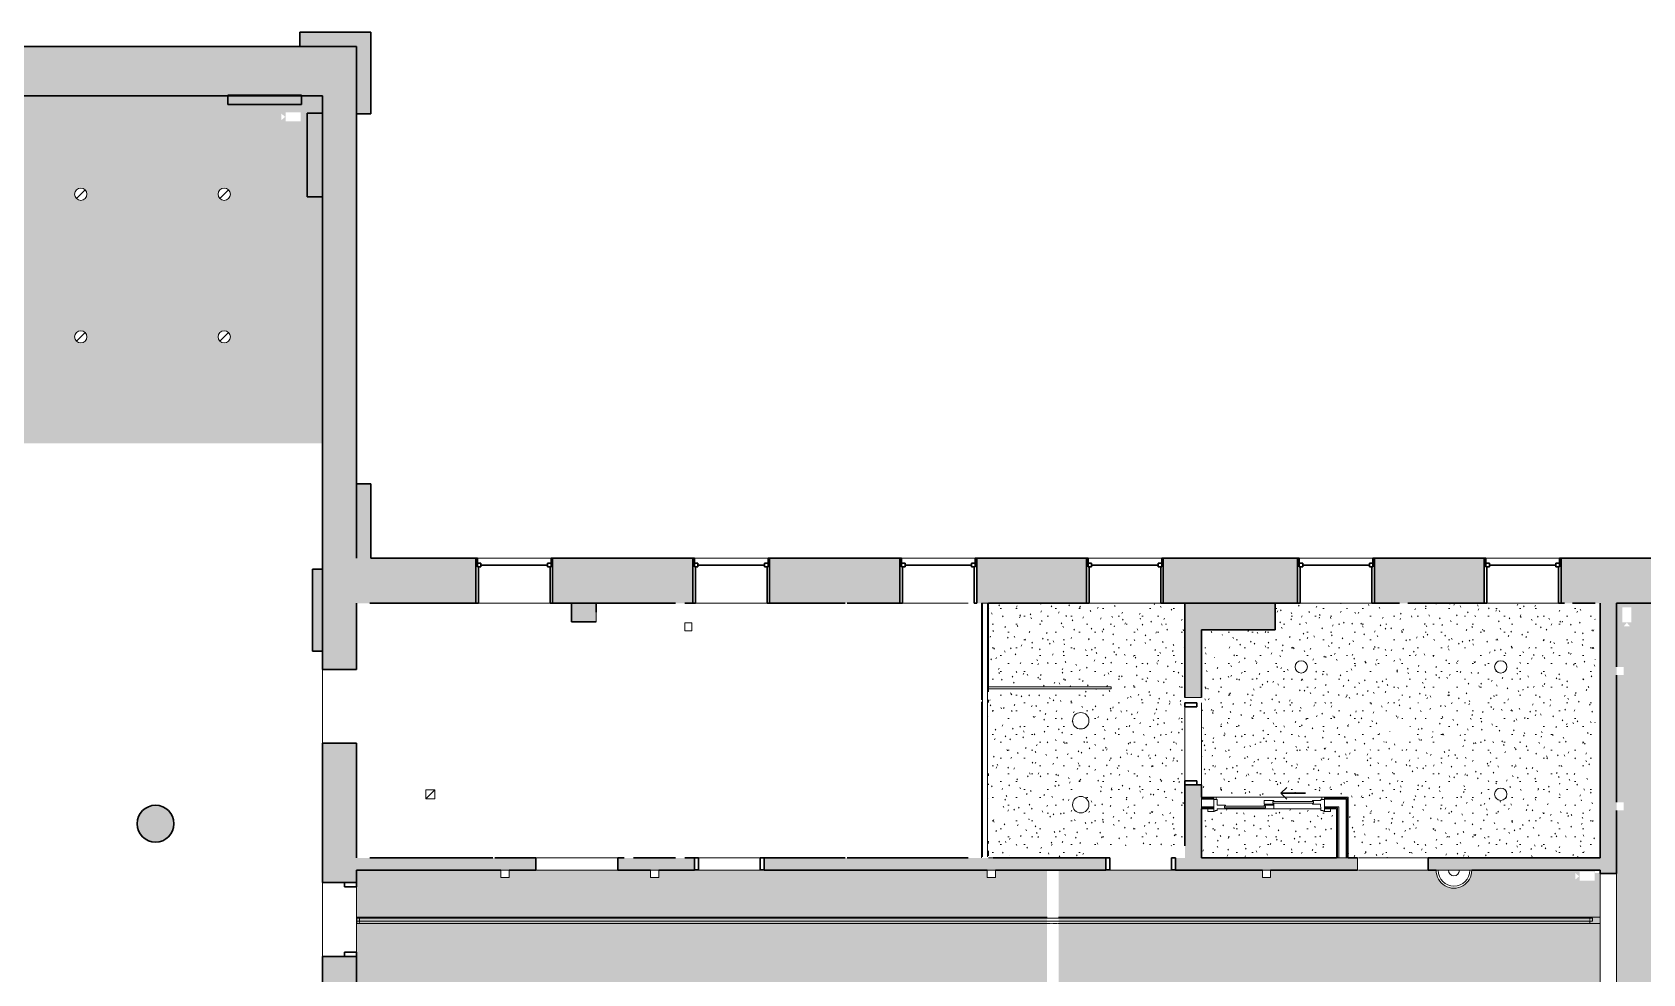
# Model space of a CAD drawing. Header units: inches. Extents: x -1041 to 1507, y -3558 to 870.
# Drawn here: x 323 to 1109, y 386 to 846 of the extents above; entities that cross this region are included whole.
import ezdxf

# ---------------------------------------------------------------- set-up
doc = ezdxf.new("R2010")
doc.units = ezdxf.units.IN
doc.header["$MEASUREMENT"] = 0
doc.linetypes.add('Dash', pattern=[0.25, 0.125, -0.125])
for name, color, linetype, lineweight in [('A-CLNG', 13, 'Continuous', 18), ('A-CLNG-PATT', 13, 'Continuous', 18), ('A-DETL-GENF', 92, 'Continuous', 18), ('A-DOOR', 31, 'Continuous', 18), ('A-DOOR-FRAM', 31, 'Continuous', 30), ('A-DOOR-GLAZ', 31, 'Continuous', 30), ('A-DOOR-OPNG', 31, 'Continuous', 30), ('A-GLAZ', 151, 'Continuous', 18), ('A-GLAZ-CURT', 52, 'Continuous', 9), ('A-WALL', 113, 'Continuous', 18), ('A-WALL-PATT', 111, 'Continuous', 18), ('E-LITE-EQPM', 33, 'Continuous', 9), ('E-LITE-EQPM-HDLN', 30, 'Dash', 9), ('I-WALL', 2, 'Continuous', 18), ('S-COLS', 52, 'Continuous', 18)]:
    doc.layers.add(name, color=color, linetype=linetype, lineweight=lineweight)
pattern_1 = [(0, (0, 0), (15.36, 3.84), [0.634, -10.886, 0.634, -10.886, -61.44]), (0, (0, 0), (15.36, 3.84), [-23.04, 0.634, -22.406, 0.634, -10.886, -26.88]), (0, (0, 0), (15.36, 3.84), [-57.6, 0.634, -7.046, 0.634, -18.566]), (120, (5.76, 1.92), (-11.005538, 11.38215), [0.634, -10.886, 0.634, -10.886, -61.44]), (120, (5.76, 1.92), (-11.005538, 11.38215), [-23.04, 0.634, -22.406, 0.634, -10.886, -26.88]), (120, (5.76, 1.92), (-11.005538, 11.38215), [-57.6, 0.634, -7.046, 0.634, -18.566]), (240, (7.68, 9.6), (-4.354462, -15.22215), [0.634, -10.886, 0.634, -10.886, -61.44]), (240, (7.68, 9.6), (-4.354462, -15.22215), [-23.04, 0.634, -22.406, 0.634, -10.886, -26.88]), (240, (7.68, 9.6), (-4.354462, -15.22215), [-57.6, 0.634, -7.046, 0.634, -18.566])]

# ---------------------------------------------------------------- blocks, each defined once
blk = doc.blocks.new('Single Flush - D2 2_8_ X 8_-7364777-1st Floor RCP')
at = {"layer": 'A-DOOR-FRAM', "color": 8}
for p, q in [((-18, -2.5), (-18, -8.25)), ((-18, -2.5), (-16, -2.5)), ((-16, -2.5), (-16, -8.25)), ((16.000004, -2.5), (16.000004, -8.25)), ((16.000004, -2.5), (18.000004, -2.5)), ((18.000004, -2.5), (18.000004, -8.25)), ((-18, -8.25), (-16, -8.25)), ((16.000004, -8.25), (18.000004, -8.25))]:
    blk.add_line(p, q, dxfattribs=at)
blk = doc.blocks.new('Double Hung - side window 4_ X 6_ 3_ H-6086068-1st Floor RCP')
at = {"layer": 'A-GLAZ', "color": 8, "lineweight": 30}
for p, q in [((-18.75, 11), (-18, 11)), ((-18, 6.75), (-18, 11)), ((-18, 8.5), (-18, 6.75)), ((-18, 8.5), (-16.25, 8.5)), ((-16.25, 8.5), (-16.25, 6.75)), ((16.25, 8.5), (16.25, 6.75)), ((18, 8.5), (16.25, 8.5)), ((18, 6.75), (18, 11)), ((18.75, 11), (18, 11)), ((18, 8.5), (18, 6.75)), ((-18, 6.75), (-16.25, 6.75)), ((-18, 6.75), (-17.5, 6.75)), ((-17.5, -11), (-17.5, 6.75)), ((-16.25, 7.625), (16.25, 7.625)), ((18, 6.75), (16.25, 6.75)), ((17.5, 6.75), (18, 6.75)), ((17.5, 6.75), (17.5, -11)), ((-17.5, -11), (-18.75, -11)), ((17.5, -11), (18.75, -11))]:
    blk.add_line(p, q, dxfattribs=at)
blk = doc.blocks.new('Concrete-Round-Column - 18_-5401511-1st Floor RCP')
at = {"layer": 'S-COLS', "lineweight": 9}
blk.add_hatch(color=7, dxfattribs=at).paths.add_polyline_path([(0, -9), (2, -8.77), (3.9, -8.11), (5.61, -7.04), (7.04, -5.61), (8.11, -3.9), (8.77, -2), (9, 0), (8.77, 2), (8.11, 3.9), (7.04, 5.61), (5.61, 7.04), (3.9, 8.11), (2, 8.77), (0, 9), (-2, 8.77), (-3.9, 8.11), (-5.61, 7.04), (-7.04, 5.61), (-8.11, 3.9), (-8.77, 2), (-9, 0), (-8.77, -2), (-8.11, -3.9), (-7.04, -5.61), (-5.61, -7.04), (-3.9, -8.11), (-2, -8.77)], flags=0)
at = {"layer": 'S-COLS', "color": 8, "lineweight": 30}
for start, end in [(0, 180), (180, 0)]:
    blk.add_arc((0, 0), 9, start, end, dxfattribs=at)
blk = doc.blocks.new('Single Flush - D1 2_6_ X 8_-8256020-1st Floor RCP')
at = {"layer": 'A-DOOR-FRAM', "color": 8}
for p, q in [((-17, 2.75), (-17, -3)), ((-17, 2.75), (-15, 2.75)), ((-15, 2.75), (-15, -3)), ((15.000004, 2.75), (15.000004, -3)), ((15.000004, 2.75), (17.000004, 2.75)), ((17.000004, 2.75), (17.000004, -3)), ((-17, -3), (-15, -3)), ((15.000004, -3), (17.000004, -3))]:
    blk.add_line(p, q, dxfattribs=at)
blk = doc.blocks.new('Single Flush - D1 2_6_ X 8_-8256118-1st Floor RCP')
at = {"layer": 'A-DOOR-FRAM', "color": 8}
for p, q in [((-17, 2.75), (-17, -3)), ((-17, 2.75), (-15, 2.75)), ((-15, 2.75), (-15, -3)), ((15.000004, 2.75), (15.000004, -3)), ((15.000004, 2.75), (17.000004, 2.75)), ((17.000004, 2.75), (17.000004, -3)), ((-17, -3), (-15, -3)), ((15.000004, -3), (17.000004, -3))]:
    blk.add_line(p, q, dxfattribs=at)
blk = doc.blocks.new('System Panel - Glazed-8192793-1st Floor RCP')
at = {"layer": 'A-GLAZ-CURT', "lineweight": 18}
for p, q in [((-29.92, 0.75), (-29.92, 1.75)), ((-29.92, 1.75), (29.92, 1.75)), ((29.92, 0.75), (-29.92, 0.75)), ((29.92, 1.75), (29.92, 0.75))]:
    blk.add_line(p, q, dxfattribs=at)
blk = doc.blocks.new('Door-Sliding-JELD-WEN-2_Panel-Stationary_Active-Wide_Stile-EpicVue - D6 4_6_ X 8_-8222144-1st Floor RCP')
at = {"layer": 'A-DETL-GENF', "lineweight": 9}
for p, q in [((-26.86, 4.12), (-29.91, 4.12)), ((-29.91, 4.12), (-29.91, 2.86)), ((-29.91, 2.86), (-27, 2.86)), ((-27, 2.86), (-27, 4.04)), ((-27, 4.04), (-26.86, 4.04)), ((-26.34, 4.01), (-27, 4.01)), ((-27, 4.01), (-27, -1.74)), ((-26.86, 4.04), (-26.86, 4.12)), ((-26.34, 3.61), (-26.34, 4.01)), ((-25.34, 3.61), (-26.34, 3.61)), ((-25.34, 3.12), (-25.34, 3.61)), ((-25.11, 0.52), (-25.34, 3.12)), ((-21.21, 0.52), (-25.11, 0.52)), ((-21.75, -0.74), (-21.75, 0.01)), ((-21.75, 0.01), (-21.21, 0.01)), ((-21.21, 0.01), (-21.21, 0.52)), ((2.32, 2.8), (-2.37, 2.8)), ((-2.37, 2.8), (-2.37, 0.96)), ((-2.37, 0.96), (-2.32, 0.96)), ((-0.28, 1.01), (-2.32, 1.01)), ((-2.32, 1.01), (-2.32, 0.96)), ((-2.32, 0.96), (-2.32, 0.01)), ((-0.28, 0.52), (-2.32, 0.52)), ((-2.32, 0.01), (-1.78, 0.01)), ((-1.78, 0.01), (-1.78, -0.74)), ((-0.28, 0.52), (-0.28, 1.01)), ((-0.28, 1.01), (2.31, 1.01)), ((2.31, 0.52), (-0.28, 0.52)), ((1.78, 1.54), (1.78, 2.29)), ((1.78, 2.29), (2.32, 2.29)), ((2.31, 1.54), (1.78, 1.54)), ((2.31, 1.01), (2.31, 1.54)), ((2.31, -1.27), (2.31, 0.52)), ((2.32, 2.29), (2.32, 2.8)), ((21.2, 2.8), (21.2, 2.29)), ((25.33, 2.8), (21.2, 2.8)), ((21.2, 2.29), (21.75, 2.29)), ((21.75, 1.54), (21.21, 1.54)), ((21.21, 1.54), (21.21, 1.01)), ((21.21, 1.01), (25.25, 1.01)), ((21.75, 2.29), (21.75, 1.54)), ((25.25, 1.01), (25.25, -1.74)), ((26.34, 3.61), (25.33, 3.61)), ((25.33, 3.61), (25.33, 2.8)), ((27, 4.01), (26.34, 4.01)), ((26.34, 4.01), (26.34, 3.61)), ((26.86, 4.12), (26.86, 4.04)), ((29.91, 4.12), (26.86, 4.12)), ((26.86, 4.04), (27, 4.04)), ((27, 4.04), (27, 2.86)), ((27, -1.74), (27, 4.01)), ((27, 2.86), (29.91, 2.86)), ((29.91, 2.86), (29.91, 4.12)), ((-27, -1.74), (-25.25, -1.74)), ((-25.25, -1.74), (-25.25, -1.27)), ((-25.25, -1.27), (-21.22, -1.27)), ((-21.22, -0.74), (-21.75, -0.74)), ((-21.22, -1.27), (-21.22, -0.74)), ((-1.78, -0.74), (-2.31, -0.74)), ((-2.31, -0.74), (-2.31, -1.27)), ((-2.31, -1.27), (2.31, -1.27)), ((25.25, -1.74), (27, -1.74))]:
    blk.add_line(p, q, dxfattribs=at)
at = {"layer": 'A-DOOR-FRAM', "lineweight": 9}
for p, q in [((-25.75, -1.74), (-27, -1.74)), ((-27, -1.74), (-27, -2.81)), ((-27, -2.81), (-25.75, -2.81)), ((-25.75, -2.81), (-25.75, -1.74)), ((25.75, -1.74), (25.75, -2.81)), ((27, -1.74), (25.75, -1.74)), ((25.75, -2.81), (27, -2.81)), ((27, -2.81), (27, -1.74))]:
    blk.add_line(p, q, dxfattribs=at)
at = {"layer": 'A-DOOR-GLAZ', "lineweight": 9}
for p, q in [((-21.75, 0.01), (-1.78, 0.01)), ((1.78, 2.29), (21.75, 2.29)), ((1.78, 1.54), (21.75, 1.54)), ((-21.75, -0.74), (-1.78, -0.74))]:
    blk.add_line(p, q, dxfattribs=at)
at = {"layer": 'A-DOOR-OPNG'}
for p, q in [((-5.77, -4.75), (-17.77, -4.75)), ((-8.6, -1.92), (-5.77, -4.75)), ((-8.6, -7.58), (-5.77, -4.75))]:
    blk.add_line(p, q, dxfattribs=at)
blk = doc.blocks.new('Single Flush - D2 3_ X 8_-8252869-1st Floor RCP')
at = {"layer": 'A-DOOR-FRAM'}
for p, q in [((-20, -1.75), (-20, 4)), ((-20, 4), (-18, 4)), ((-18, -1.75), (-18, 4)), ((18.000004, -1.75), (18.000004, 4)), ((18.000004, 4), (20.000004, 4)), ((20.000004, -1.75), (20.000004, 4)), ((-20, -1.75), (-18, -1.75)), ((18.000004, -1.75), (20.000004, -1.75))]:
    blk.add_line(p, q, dxfattribs=at)
blk = doc.blocks.new('Sconce Light - Uplight - LIGHT W ROOM NUMBER-7126678-1st Floor RCP')
at = {"layer": 'E-LITE-EQPM'}
blk.add_line((-8.71, 3), (8.71, 3), dxfattribs=at)
for radius, start in [(8.71, 360), (7.71, 0), (2.68, 0)]:
    blk.add_arc((0, 3), radius, start, 180, dxfattribs=at)
blk = doc.blocks.new('Lighting-Linear-Cove-Cooper-Ametrix-LC32-LED1 - Lighting-Linear-Cove-Cooper-Ametrix-LC32-LED 50_ 3_-7125023-1st Floor RCP')
at = {"layer": 'E-LITE-EQPM'}
for p, q in [((-301.5, -1.37), (-301.5, 0.16)), ((-301.5, 0.16), (301.5, 0.16)), ((301.5, 0.16), (301.5, -1.37)), ((301.5, -1.37), (-301.5, -1.37))]:
    blk.add_line(p, q, dxfattribs=at)
at = {"layer": 'E-LITE-EQPM-HDLN'}
for p, q in [((300.21, 1.37), (-300.21, 1.37)), ((-300.21, 1.37), (-300.21, -1.37)), ((300.21, -1.37), (300.21, 1.37))]:
    blk.add_line(p, q, dxfattribs=at)
blk = doc.blocks.new('Sconce Light - Sphere - 100W - 277V-7960168-1st Floor RCP')
at = {"layer": 'E-LITE-EQPM'}
for p, q in [((0, 6.5), (-2, 6.5)), ((-2, 6.5), (-2, 3)), ((-2, 3), (0, 3)), ((2, 6.5), (0, 6.5)), ((0, 3), (2, 3)), ((2, 6.5), (2, 3))]:
    blk.add_line(p, q, dxfattribs=at)
blk = doc.blocks.new('L-Recessed Circular - Downlight - TYPICAL-8320127-1st Floor RCP')
at = {"layer": 'E-LITE-EQPM'}
for q in [(-2.12, -2.12), (2.12, 2.12)]:
    blk.add_line((0, 0), q, dxfattribs=at)
for start, end in [(360, 180), (180, 360)]:
    blk.add_arc((0, 0), 3, start, end, dxfattribs=at)
blk = doc.blocks.new('Sconce Light - Sphere - 60W - 120V 2-7960181-1st Floor RCP')
at = {"layer": 'E-LITE-EQPM'}
for p, q in [((0, 5.8125), (-2, 5.8125)), ((-2, 5.8125), (-2, 2.3125)), ((-2, 2.3125), (0, 2.3125)), ((2, 5.8125), (0, 5.8125)), ((0, 2.3125), (2, 2.3125)), ((2, 5.8125), (2, 2.3125))]:
    blk.add_line(p, q, dxfattribs=at)
blk = doc.blocks.new('L-Recessed Square Downlight - 4_ 2-7174186-1st Floor RCP')
at = {"layer": 'E-LITE-EQPM'}
for p, q in [((-2.1875, -2.1875), (-2.1875, 2.1875)), ((-2.1875, 2.1875), (2.1875, 2.1875)), ((-2.1875, 2.1875), (2.1875, -2.1875)), ((2.1875, 2.1875), (2.1875, -2.1875)), ((2.1875, -2.1875), (-2.1875, -2.1875))]:
    blk.add_line(p, q, dxfattribs=at)

msp = doc.modelspace()

# ---------------------------------------------------------------- hatches: boundary and pattern name
at = {"layer": 'A-CLNG-PATT'}
h = msp.add_hatch(dxfattribs=at)
h.set_pattern_fill('FP_6', color=256, style=0, pattern_type=2)
h.set_pattern_definition([(0, (0, 0), (7.68, 1.92), [0.634, -5.126, 0.634, -5.126, -30.72]), (0, (0, 0), (7.68, 1.92), [-11.52, 0.634, -10.886, 0.634, -5.126, -13.44]), (0, (0, 0), (7.68, 1.92), [-28.8, 0.634, -3.206, 0.634, -8.966]), (120, (2.88, 0.96), (-5.5027688, 5.691075), [0.634, -5.126, 0.634, -5.126, -30.72]), (120, (2.88, 0.96), (-5.5027688, 5.691075), [-11.52, 0.634, -10.886, 0.634, -5.126, -13.44]), (120, (2.88, 0.96), (-5.5027688, 5.691075), [-28.8, 0.634, -3.206, 0.634, -8.966]), (240, (3.84, 4.8), (-2.1772312, -7.611075), [0.634, -5.126, 0.634, -5.126, -30.72]), (240, (3.84, 4.8), (-2.1772312, -7.611075), [-11.52, 0.634, -10.886, 0.634, -5.126, -13.44]), (240, (3.84, 4.8), (-2.1772312, -7.611075), [-28.8, 0.634, -3.206, 0.634, -8.966])])
h.paths.add_polyline_path([(18.22, 645.06), (23.32, 645.06), (23.32, 646.3), (30.7, 646.3), (30.7, 645.06), (31.98, 645.06), (32.68, 645.67), (32.68, 645.06), (464.28, 645.06), (464.28, 765.3), (456.78, 765.3), (456.78, 806.07), (464.28, 806.07), (464.28, 814.52), (453.99, 814.52), (453.99, 810.25), (417.99, 810.25), (417.99, 814.52), (216.44, 814.52), (216.44, 773.02), (200.19, 773.02), (200.19, 776.52), (197.61, 776.52), (197.61, 814.52), (62.29, 814.52), (62.29, 810.26), (26.29, 810.26), (26.29, 814.52), (18.22, 814.52), (18.22, 805.68), (23.22, 805.68), (23.22, 765.68), (18.22, 765.68), (18.22, 658.17)], flags=0)
h.paths.add_polyline_path([(66.22, 693.95), (65.44, 694.05), (64.72, 694.35), (64.09, 694.83), (63.62, 695.45), (63.32, 696.18), (63.22, 696.95), (63.32, 697.73), (63.62, 698.45), (64.09, 699.07), (64.72, 699.55), (65.44, 699.85), (66.22, 699.95), (66.99, 699.85), (67.72, 699.55), (68.34, 699.07), (68.81, 698.45), (69.11, 697.73), (69.22, 696.95), (69.11, 696.18), (68.81, 695.45), (68.34, 694.83), (67.72, 694.35), (66.99, 694.05)], flags=0)
h.paths.add_polyline_path([(136.23, 693.95), (135.45, 694.05), (134.73, 694.35), (134.11, 694.83), (133.63, 695.45), (133.33, 696.18), (133.23, 696.95), (133.33, 697.73), (133.63, 698.45), (134.11, 699.07), (134.73, 699.55), (135.45, 699.85), (136.23, 699.95), (137, 699.85), (137.73, 699.55), (138.35, 699.07), (138.83, 698.45), (139.13, 697.73), (139.23, 696.95), (139.13, 696.18), (138.83, 695.45), (138.35, 694.83), (137.73, 694.35), (137, 694.05)], flags=0)
h.paths.add_polyline_path([(206.24, 693.95), (205.46, 694.05), (204.74, 694.35), (204.12, 694.83), (203.64, 695.45), (203.34, 696.18), (203.24, 696.95), (203.34, 697.73), (203.64, 698.45), (204.12, 699.07), (204.74, 699.55), (205.46, 699.85), (206.24, 699.95), (207.02, 699.85), (207.74, 699.55), (208.36, 699.07), (208.84, 698.45), (209.14, 697.73), (209.24, 696.95), (209.14, 696.18), (208.84, 695.45), (208.36, 694.83), (207.74, 694.35), (207.02, 694.05)], flags=0)
h.paths.add_polyline_path([(276.25, 693.95), (275.48, 694.05), (274.75, 694.35), (274.13, 694.83), (273.65, 695.45), (273.35, 696.18), (273.25, 696.95), (273.35, 697.73), (273.65, 698.45), (274.13, 699.07), (274.75, 699.55), (275.48, 699.85), (276.25, 699.95), (277.03, 699.85), (277.75, 699.55), (278.37, 699.07), (278.85, 698.45), (279.15, 697.73), (279.25, 696.95), (279.15, 696.18), (278.85, 695.45), (278.37, 694.83), (277.75, 694.35), (277.03, 694.05)], flags=0)
h.paths.add_polyline_path([(346.26, 693.95), (345.49, 694.05), (344.76, 694.35), (344.14, 694.83), (343.67, 695.45), (343.37, 696.18), (343.26, 696.95), (343.37, 697.73), (343.67, 698.45), (344.14, 699.07), (344.76, 699.55), (345.49, 699.85), (346.26, 699.95), (347.04, 699.85), (347.76, 699.55), (348.39, 699.07), (348.86, 698.45), (349.16, 697.73), (349.26, 696.95), (349.16, 696.18), (348.86, 695.45), (348.39, 694.83), (347.76, 694.35), (347.04, 694.05)], flags=0)
h.paths.add_polyline_path([(416.28, 693.95), (415.5, 694.05), (414.78, 694.35), (414.16, 694.83), (413.68, 695.45), (413.38, 696.18), (413.28, 696.95), (413.38, 697.73), (413.68, 698.45), (414.16, 699.07), (414.78, 699.55), (415.5, 699.85), (416.28, 699.95), (417.05, 699.85), (417.78, 699.55), (418.4, 699.07), (418.87, 698.45), (419.17, 697.73), (419.28, 696.95), (419.17, 696.18), (418.87, 695.45), (418.4, 694.83), (417.78, 694.35), (417.05, 694.05)], flags=0)
h.paths.add_polyline_path([(66.22, 763.52), (65.44, 763.62), (64.72, 763.92), (64.09, 764.4), (63.62, 765.02), (63.32, 765.74), (63.22, 766.52), (63.32, 767.3), (63.62, 768.02), (64.09, 768.64), (64.72, 769.12), (65.44, 769.42), (66.22, 769.52), (66.99, 769.42), (67.72, 769.12), (68.34, 768.64), (68.81, 768.02), (69.11, 767.3), (69.22, 766.52), (69.11, 765.74), (68.81, 765.02), (68.34, 764.4), (67.72, 763.92), (66.99, 763.62)], flags=0)
h.paths.add_polyline_path([(136.23, 763.52), (135.45, 763.62), (134.73, 763.92), (134.11, 764.4), (133.63, 765.02), (133.33, 765.74), (133.23, 766.52), (133.33, 767.3), (133.63, 768.02), (134.11, 768.64), (134.73, 769.12), (135.45, 769.42), (136.23, 769.52), (137, 769.42), (137.73, 769.12), (138.35, 768.64), (138.83, 768.02), (139.13, 767.3), (139.23, 766.52), (139.13, 765.74), (138.83, 765.02), (138.35, 764.4), (137.73, 763.92), (137, 763.62)], flags=0)
h.paths.add_polyline_path([(206.24, 763.52), (205.46, 763.62), (204.74, 763.92), (204.12, 764.4), (203.64, 765.02), (203.34, 765.74), (203.24, 766.52), (203.34, 767.3), (203.64, 768.02), (204.12, 768.64), (204.74, 769.12), (205.46, 769.42), (206.24, 769.52), (207.02, 769.42), (207.74, 769.12), (208.36, 768.64), (208.84, 768.02), (209.14, 767.3), (209.24, 766.52), (209.14, 765.74), (208.84, 765.02), (208.36, 764.4), (207.74, 763.92), (207.02, 763.62)], flags=0)
h.paths.add_polyline_path([(276.25, 763.52), (275.48, 763.62), (274.75, 763.92), (274.13, 764.4), (273.65, 765.02), (273.35, 765.74), (273.25, 766.52), (273.35, 767.3), (273.65, 768.02), (274.13, 768.64), (274.75, 769.12), (275.48, 769.42), (276.25, 769.52), (277.03, 769.42), (277.75, 769.12), (278.37, 768.64), (278.85, 768.02), (279.15, 767.3), (279.25, 766.52), (279.15, 765.74), (278.85, 765.02), (278.37, 764.4), (277.75, 763.92), (277.03, 763.62)], flags=0)
h.paths.add_polyline_path([(346.26, 763.52), (345.49, 763.62), (344.76, 763.92), (344.14, 764.4), (343.67, 765.02), (343.37, 765.74), (343.26, 766.52), (343.37, 767.3), (343.67, 768.02), (344.14, 768.64), (344.76, 769.12), (345.49, 769.42), (346.26, 769.52), (347.04, 769.42), (347.76, 769.12), (348.39, 768.64), (348.86, 768.02), (349.16, 767.3), (349.26, 766.52), (349.16, 765.74), (348.86, 765.02), (348.39, 764.4), (347.76, 763.92), (347.04, 763.62)], flags=0)
h.paths.add_polyline_path([(416.28, 763.52), (415.5, 763.62), (414.78, 763.92), (414.16, 764.4), (413.68, 765.02), (413.38, 765.74), (413.28, 766.52), (413.38, 767.3), (413.68, 768.02), (414.16, 768.64), (414.78, 769.12), (415.5, 769.42), (416.28, 769.52), (417.05, 769.42), (417.78, 769.12), (418.4, 768.64), (418.87, 768.02), (419.17, 767.3), (419.28, 766.52), (419.17, 765.74), (418.87, 765.02), (418.4, 764.4), (417.78, 763.92), (417.05, 763.62)], flags=0)
h.paths.add_polyline_path([(201.11, 776.52), (212.94, 776.52), (212.94, 814.52), (201.11, 814.52), (201.11, 782.63)], flags=0)
h.paths.add_polyline_path([(446.19, 802.04), (446.19, 806.46), (453.56, 806.46), (453.56, 802.04), (450.78, 802.04)], flags=0)
h.paths.add_polyline_path([(444.2, 802.68), (444.2, 805.79), (446.02, 804.24)], flags=0)
h = msp.add_hatch(dxfattribs=at)
h.set_pattern_fill('FP_3', color=256, style=0, pattern_type=2)
h.set_pattern_definition(pattern_1)
h.paths.add_polyline_path([(823.4, 442.76), (839.11, 442.76), (839.11, 448.76), (885.11, 448.76), (885.11, 567.01), (789.28, 567.01), (789.28, 526.2), (849.11, 526.2), (849.11, 525.2), (789.28, 525.2), (789.28, 523.88), (792.78, 523.88), (792.78, 519.88), (789.28, 519.88), (789.28, 518.68), (789.88, 518.68), (789.88, 483.96), (789.28, 483.96), (789.28, 482.88), (792.78, 482.88), (792.78, 478.88), (789.28, 478.88), (789.28, 478.43), (789.88, 478.43), (789.88, 450.97), (789.28, 450.97), (789.28, 450.26), (792.78, 450.26), (792.78, 446.26), (789.28, 446.26), (789.28, 443.76), (823.4, 443.76), (823.4, 443.26)], flags=0)
h.paths.add_polyline_path([(834.26, 464.76), (833.23, 464.9), (832.26, 465.3), (831.43, 465.93), (830.8, 466.76), (830.4, 467.72), (830.26, 468.76), (830.4, 469.79), (830.8, 470.76), (831.43, 471.59), (832.26, 472.22), (833.23, 472.62), (834.26, 472.76), (835.3, 472.62), (836.26, 472.22), (837.09, 471.59), (837.73, 470.76), (838.13, 469.79), (838.26, 468.76), (838.13, 467.72), (837.73, 466.76), (837.09, 465.93), (836.26, 465.3), (835.3, 464.9)], flags=0)
h.paths.add_polyline_path([(834.26, 505.68), (833.23, 505.82), (832.26, 506.22), (831.43, 506.85), (830.8, 507.68), (830.4, 508.65), (830.26, 509.68), (830.4, 510.72), (830.8, 511.68), (831.43, 512.51), (832.26, 513.15), (833.23, 513.55), (834.26, 513.68), (835.3, 513.55), (836.26, 513.15), (837.09, 512.51), (837.73, 511.68), (838.13, 510.72), (838.26, 509.68), (838.13, 508.65), (837.73, 507.68), (837.09, 506.85), (836.26, 506.22), (835.3, 505.82)], flags=0)
h = msp.add_hatch(dxfattribs=at)
h.set_pattern_fill('FP_3', color=256, style=0, pattern_type=2)
h.set_pattern_definition(pattern_1)
h.paths.add_polyline_path([(996.28, 442.76), (1085.24, 442.76), (1085.24, 567.01), (1074.24, 567.01), (1074.24, 563.51), (1070.24, 563.51), (1070.24, 567.01), (993.84, 567.01), (993.84, 563.51), (989.84, 563.51), (989.84, 567.01), (929.11, 567.01), (929.11, 554.01), (893.11, 554.01), (893.11, 472.38), (964.73, 472.38), (964.73, 442.76), (969.74, 442.76)], flags=0)
h.paths.add_polyline_path([(1039.19, 470.82), (1038.41, 470.92), (1037.69, 471.22), (1037.07, 471.7), (1036.59, 472.32), (1036.29, 473.05), (1036.19, 473.82), (1036.29, 474.6), (1036.59, 475.32), (1037.07, 475.94), (1037.69, 476.42), (1038.41, 476.72), (1039.19, 476.82), (1039.96, 476.72), (1040.69, 476.42), (1041.31, 475.94), (1041.79, 475.32), (1042.09, 474.6), (1042.19, 473.82), (1042.09, 473.05), (1041.79, 472.32), (1041.31, 471.7), (1040.69, 471.22), (1039.96, 470.92)], flags=0)
h.paths.add_polyline_path([(990.42, 484.79), (989.71, 485.02), (989.27, 485.63), (989.28, 486.37), (989.71, 486.98), (989.92, 487.04), (989.92, 503.02), (982.32, 489.84), (982.46, 489.68), (982.53, 488.91), (982.17, 488.29), (981.49, 487.99), (980.76, 488.14), (980.26, 488.7), (980.2, 489.47), (980.55, 490.09), (981.23, 490.39), (981.45, 490.34), (989.03, 503.5), (975.22, 495.53), (975.27, 495.32), (974.97, 494.63), (974.32, 494.26), (973.58, 494.34), (973.02, 494.84), (972.87, 495.57), (973.17, 496.25), (973.82, 496.62), (974.56, 496.54), (974.72, 496.4), (988.08, 504.11), (988.08, 504.38), (973.34, 504.38), (973.28, 504.17), (972.67, 503.74), (971.9, 503.76), (971.32, 504.17), (971.09, 504.88), (971.32, 505.59), (971.93, 506.03), (972.67, 506.03), (973.28, 505.59), (973.34, 505.38), (988.56, 505.38), (974.71, 513.36), (974.56, 513.22), (973.79, 513.16), (973.17, 513.52), (972.87, 514.2), (973.02, 514.93), (973.58, 515.43), (974.35, 515.49), (974.97, 515.14), (975.27, 514.45), (975.22, 514.24), (989.06, 506.25), (981.45, 519.43), (981.23, 519.38), (980.55, 519.68), (980.18, 520.33), (980.26, 521.07), (980.76, 521.63), (981.52, 521.77), (982.17, 521.48), (982.54, 520.83), (982.46, 520.09), (982.32, 519.93), (989.92, 506.75), (989.92, 522.73), (989.71, 522.79), (989.27, 523.4), (989.28, 524.14), (989.71, 524.75), (990.42, 524.98), (991.13, 524.75), (991.57, 524.14), (991.57, 523.4), (991.13, 522.79), (990.92, 522.73), (990.92, 506.75), (998.53, 519.93), (998.38, 520.09), (998.32, 520.86), (998.68, 521.48), (999.36, 521.78), (1000.09, 521.63), (1000.59, 521.07), (1000.65, 520.3), (1000.29, 519.68), (999.61, 519.38), (999.4, 519.43), (991.79, 506.25), (1005.62, 514.24), (1005.58, 514.45), (1005.88, 515.14), (1006.53, 515.51), (1007.27, 515.43), (1007.82, 514.93), (1007.98, 514.2), (1007.68, 513.52), (1007.03, 513.15), (1006.29, 513.22), (1006.12, 513.37), (992.29, 505.38), (1007.5, 505.38), (1007.57, 505.59), (1008.18, 506.03), (1008.92, 506.03), (1009.53, 505.59), (1009.76, 504.88), (1009.53, 504.17), (1008.92, 503.74), (1008.17, 503.74), (1007.57, 504.17), (1007.5, 504.38), (992.29, 504.38), (1006.14, 496.41), (1006.29, 496.54), (1007.06, 496.61), (1007.68, 496.25), (1007.98, 495.57), (1007.82, 494.84), (1007.27, 494.34), (1006.5, 494.28), (1005.88, 494.63), (1005.58, 495.32), (1005.62, 495.53), (991.79, 503.52), (999.4, 490.34), (999.61, 490.39), (1000.29, 490.09), (1000.67, 489.44), (1000.59, 488.7), (1000.09, 488.14), (999.36, 487.99), (998.68, 488.29), (998.3, 488.94), (998.38, 489.68), (998.53, 489.84), (990.92, 503.02), (990.92, 487.04), (991.13, 486.98), (991.57, 486.37), (991.57, 485.62), (991.13, 485.02), (990.55, 484.83)], flags=0)
h.paths.add_polyline_path([(988.08, 504.11), (988.56, 504.38), (988.08, 504.38)], flags=0)
h.paths.add_polyline_path([(941.83, 532.95), (941.05, 533.05), (940.33, 533.35), (939.71, 533.83), (939.23, 534.45), (938.93, 535.17), (938.83, 535.95), (938.93, 536.72), (939.23, 537.45), (939.71, 538.07), (940.33, 538.55), (941.05, 538.84), (941.83, 538.95), (942.61, 538.84), (943.33, 538.55), (943.95, 538.07), (944.43, 537.45), (944.73, 536.72), (944.83, 535.95), (944.73, 535.17), (944.43, 534.45), (943.95, 533.83), (943.33, 533.35), (942.61, 533.05)], flags=0)
h.paths.add_polyline_path([(1039.19, 532.95), (1038.41, 533.05), (1037.69, 533.35), (1037.07, 533.83), (1036.59, 534.45), (1036.29, 535.17), (1036.19, 535.95), (1036.29, 536.72), (1036.59, 537.45), (1037.07, 538.07), (1037.69, 538.55), (1038.41, 538.84), (1039.19, 538.95), (1039.96, 538.84), (1040.69, 538.55), (1041.31, 538.07), (1041.79, 537.45), (1042.09, 536.72), (1042.19, 535.95), (1042.09, 535.17), (1041.79, 534.45), (1041.31, 533.83), (1040.69, 533.35), (1039.96, 533.05)], flags=0)
h.paths.add_polyline_path([(895.6, 540.5), (895.6, 551.52), (906.62, 551.52), (906.62, 540.5), (898.74, 540.5)], flags=0)
h = msp.add_hatch(dxfattribs=at)
h.set_pattern_fill('FP_3', color=256, style=0, pattern_type=2)
h.set_pattern_definition(pattern_1)
h.paths.add_polyline_path([(1306.78, 113.89), (1312.99, 113.89), (1312.99, 180.95), (1309.49, 180.95), (1309.49, 184.95), (1312.99, 184.95), (1312.99, 204.44), (1224.24, 204.44), (1224.24, 155.89), (1221.74, 155.89), (1221.74, 115.89), (1224.24, 115.89), (1224.24, 113.89), (1290.24, 113.89)], flags=0)
h.paths.add_polyline_path([(1191.38, 113.89), (1211.24, 113.89), (1211.24, 187.89), (1207.74, 187.89), (1207.74, 191.89), (1211.24, 191.89), (1211.24, 281.58), (1169.34, 281.58), (1169.34, 479.58), (1211.24, 479.58), (1211.24, 521.11), (1207.74, 521.11), (1207.74, 525.11), (1211.24, 525.11), (1211.24, 567.01), (1191.47, 567.01), (1191.47, 563.51), (1187.47, 563.51), (1187.47, 567.01), (1119.51, 567.01), (1119.51, 113.89), (1184.53, 113.89), (1184.53, 117.39), (1188.53, 117.39), (1188.53, 113.89)], flags=0)
h.paths.add_polyline_path([(1103.94, 113.89), (1116.51, 113.89), (1116.51, 567.01), (1095.74, 567.01), (1095.74, 535.99), (1099.24, 535.99), (1099.24, 531.99), (1095.74, 531.99), (1095.74, 469.96), (1099.24, 469.96), (1099.24, 465.96), (1095.74, 465.96), (1095.74, 323.59), (1099.24, 323.59), (1099.24, 319.59), (1095.74, 319.59), (1095.74, 233.62), (1099.24, 233.62), (1099.24, 229.62), (1095.74, 229.62), (1095.74, 144.6), (1097.67, 144.38), (1099.52, 143.74), (1101.17, 142.7), (1102.55, 141.32), (1103.58, 139.67), (1104.23, 137.83), (1104.45, 135.89), (1104.23, 133.95), (1103.58, 132.11), (1102.55, 130.46), (1101.17, 129.08), (1099.52, 128.05), (1097.67, 127.4), (1095.74, 127.18), (1095.74, 113.89), (1099.53, 113.89)], flags=0)
h.paths.add_polyline_path([(1099.53, 114.79), (1099.53, 122.16), (1103.94, 122.16), (1103.94, 114.79)], flags=0)
h.paths.add_polyline_path([(1311.19, 114.79), (1306.78, 114.79), (1306.78, 122.16), (1311.19, 122.16), (1311.19, 114.86)], flags=0)
h.paths.add_polyline_path([(1308.97, 122.33), (1307.41, 124.15), (1310.53, 124.15)], flags=0)
h.paths.add_polyline_path([(1101.72, 122.33), (1100.16, 124.15), (1103.28, 124.15)], flags=0)
h.paths.add_polyline_path([(1268.22, 153.44), (1266.32, 153.44), (1264.27, 153.87), (1262.34, 154.74), (1260.66, 155.95), (1259.24, 157.54), (1258.22, 159.32), (1257.56, 161.39), (1257.35, 163.39), (1257.57, 165.47), (1258.22, 167.46), (1259.26, 169.28), (1260.66, 170.83), (1262.36, 172.06), (1264.27, 172.91), (1266.32, 173.35), (1268.41, 173.35), (1270.46, 172.91), (1272.37, 172.06), (1274.06, 170.83), (1275.48, 169.24), (1276.51, 167.46), (1277.16, 165.4), (1277.37, 163.39), (1277.15, 161.31), (1276.51, 159.32), (1275.46, 157.51), (1274.06, 155.95), (1272.37, 154.72), (1270.46, 153.87), (1268.41, 153.44)], flags=0)
h.paths.add_polyline_path([(1164.33, 187.78), (1162.28, 188.22), (1160.37, 189.07), (1158.67, 190.3), (1157.25, 191.89), (1156.23, 193.67), (1155.57, 195.73), (1155.36, 197.74), (1155.58, 199.82), (1156.23, 201.81), (1157.27, 203.62), (1158.67, 205.18), (1160.37, 206.41), (1162.28, 207.26), (1164.33, 207.69), (1166.42, 207.69), (1168.47, 207.26), (1170.4, 206.39), (1172.07, 205.18), (1173.49, 203.59), (1174.52, 201.81), (1175.17, 199.74), (1175.38, 197.74), (1175.16, 195.66), (1174.52, 193.67), (1173.47, 191.85), (1172.07, 190.3), (1170.38, 189.07), (1168.47, 188.22), (1166.42, 187.78), (1164.46, 187.78)], flags=0)
h.paths.add_polyline_path([(1165.2, 513.34), (1164.33, 513.34), (1162.26, 513.78), (1160.35, 514.64), (1158.67, 515.86), (1157.25, 517.44), (1156.23, 519.22), (1155.57, 521.29), (1155.36, 523.3), (1155.58, 525.38), (1156.23, 527.37), (1157.27, 529.18), (1158.67, 530.74), (1160.37, 531.97), (1162.28, 532.82), (1164.33, 533.25), (1166.42, 533.25), (1168.47, 532.82), (1170.4, 531.95), (1172.07, 530.74), (1173.49, 529.15), (1174.52, 527.37), (1175.17, 525.3), (1175.38, 523.3), (1175.16, 521.21), (1174.52, 519.22), (1173.47, 517.41), (1172.07, 515.86), (1170.38, 514.63), (1168.47, 513.77), (1166.42, 513.34), (1165.25, 513.34)], flags=0)
h.paths.add_polyline_path([(1102.31, 555.7), (1099.19, 555.7), (1100.75, 557.52)], flags=0)
h.paths.add_polyline_path([(1098.53, 557.68), (1098.53, 565.06), (1102.94, 565.06), (1102.94, 557.68), (1099.19, 557.68)], flags=0)
h = msp.add_hatch(dxfattribs=at)
h.set_pattern_fill('FP_3', color=256, style=0, pattern_type=2)
h.set_pattern_definition(pattern_1)
h.paths.add_polyline_path([(893.11, 442.76), (959.11, 442.76), (959.11, 466.76), (953.14, 466.76), (953.14, 466.71), (956.05, 466.71), (956.05, 465.45), (953, 465.45), (953, 465.53), (953.14, 465.53), (953.14, 465.57), (952.48, 465.57), (952.48, 465.96), (951.48, 465.96), (951.47, 466.56), (951.45, 466.76), (900.81, 466.76), (900.81, 465.96), (899.81, 465.96), (899.81, 465.56), (899.14, 465.56), (899.14, 465.53), (899.28, 465.53), (899.28, 465.45), (896.23, 465.45), (896.23, 466.71), (899.14, 466.71), (899.14, 466.76), (893.11, 466.76), (893.11, 448.76)], flags=0)
h = msp.add_hatch(dxfattribs=at)
h.set_pattern_fill('FP_5', color=256, style=0, pattern_type=2)
h.set_pattern_definition(pattern_1)
h.paths.add_polyline_path([(981.88, 363.51), (1037.88, 363.51), (1037.88, 367.01), (1041.88, 367.01), (1041.88, 363.51), (1085.24, 363.51), (1085.24, 365.7), (1087.74, 365.7), (1087.74, 410.85), (823.4, 410.85), (823.4, 363.51), (837.78, 363.51), (837.78, 367.01), (841.78, 367.01), (841.78, 363.51), (977.88, 363.51), (977.88, 367.01), (981.88, 367.01), (981.88, 364.01)], flags=0)
h.paths.add_polyline_path([(752.41, 363.51), (817.78, 363.51), (817.78, 410.85), (480.78, 410.85), (480.78, 363.51), (530.28, 363.51), (530.28, 367.01), (534.28, 367.01), (534.28, 363.51), (702.28, 363.51), (702.28, 367.01), (706.28, 367.01), (706.28, 363.51), (747.53, 363.51)], flags=0)
h.paths.add_polyline_path([(485.45, 366.3), (485.45, 370.72), (492.82, 370.72), (492.82, 366.3)], flags=0)
h.paths.add_polyline_path([(494.81, 366.97), (492.99, 368.53), (494.81, 370.08)], flags=0)
h.paths.add_polyline_path([(817.78, 413.85), (817.78, 436.76), (792.63, 436.76), (792.63, 433.26), (788.63, 433.26), (788.63, 436.76), (628.28, 436.76), (628.28, 433.26), (624.28, 433.26), (624.28, 436.76), (555.28, 436.76), (555.28, 433.26), (551.28, 433.26), (551.28, 436.76), (480.78, 436.76), (480.78, 413.85), (801.19, 413.85)], flags=0)
h.paths.add_polyline_path([(823.4, 413.85), (1087.74, 413.85), (1087.74, 435.45), (1085.24, 435.45), (1085.24, 436.76), (1025.07, 436.76), (1024.85, 434.82), (1024.21, 432.98), (1023.17, 431.33), (1021.79, 429.95), (1020.14, 428.91), (1018.3, 428.27), (1016.36, 428.05), (1014.42, 428.27), (1012.58, 428.91), (1010.93, 429.95), (1009.55, 431.33), (1008.52, 432.98), (1007.87, 434.82), (1007.65, 436.76), (926.92, 436.76), (926.92, 433.26), (922.92, 433.26), (922.92, 436.76), (823.4, 436.76), (823.4, 424.34)], flags=0)
h.paths.add_polyline_path([(1085.02, 431.65), (1077.65, 431.65), (1077.65, 436.06), (1085.02, 436.06)], flags=0)
h.paths.add_polyline_path([(1075.66, 432.28), (1075.66, 435.4), (1077.48, 433.84)], flags=0)
h = msp.add_hatch(dxfattribs=at)
h.set_pattern_fill('FP_3', color=256, style=0, pattern_type=2)
h.set_pattern_definition(pattern_1)
h.paths.add_polyline_path([(1045.06, 410.85), (1087.74, 410.85), (1087.74, 413.85), (823.4, 413.85), (823.4, 410.85), (947.51, 410.85)], flags=0)
h.paths.add_polyline_path([(557.32, 410.85), (817.78, 410.85), (817.78, 413.85), (480.99, 413.85), (480.99, 410.85)], flags=0)
at = {"layer": 'A-WALL-PATT', "lineweight": 9}
for points in [[(459.77, 838.52), (487.78, 838.52), (487.78, 845.52), (453.09, 845.52), (453.09, 838.52)], [(480.78, 814.52), (480.78, 838.52), (1.72, 838.52), (1.72, 814.52), (464.28, 814.52)], [(487.78, 805.75), (487.78, 838.52), (480.78, 838.52), (480.78, 805.75)], [(453.99, 810.25), (453.99, 814.88), (417.99, 814.88), (417.99, 810.25)], [(456.78, 765.3), (464.28, 765.3), (464.28, 806.07), (456.78, 806.07), (456.78, 775.09)], [(487.78, 589.01), (487.78, 625.28), (480.78, 625.28), (480.78, 589.01)], [(464.28, 543.59), (464.28, 583.59), (459.28, 583.59), (459.28, 543.59), (459.77, 543.59)], [(585.65, 558.01), (597.84, 558.01), (597.84, 567.01), (585.65, 567.01)], [(929.11, 554.01), (929.11, 567.01), (885.11, 567.01), (885.11, 554.01), (898.74, 554.01)], [(1093.83, 436.76), (1095.74, 436.76), (1095.74, 567.01), (1087.74, 567.01), (1087.74, 436.76)]]:
    msp.add_hatch(color=7, dxfattribs=at).paths.add_polyline_path(points, flags=0)
h = msp.add_hatch(color=7, dxfattribs=at)
h.paths.add_polyline_path([(480.78, -1.17), (480.78, 123.89), (464.28, 123.89), (464.28, -1.17)], flags=0)
h.paths.add_polyline_path([(464.28, 163.89), (480.78, 163.89), (480.78, 167.2), (464.28, 167.2)], flags=0)
h.paths.add_polyline_path([(480.78, 303.2), (480.78, 394.76), (464.28, 394.76), (464.28, 303.2)], flags=0)
h.paths.add_polyline_path([(480.78, 430.76), (480.78, 498.76), (464.28, 498.76), (464.28, 430.76)], flags=0)
h.paths.add_polyline_path([(464.28, 534.76), (480.78, 534.76), (480.78, 814.52), (464.28, 814.52), (464.28, 580.23)], flags=0)
h = msp.add_hatch(color=7, dxfattribs=at)
h.paths.add_polyline_path([(1211.24, 567.01), (1211.24, 589.01), (1167.7, 589.01), (1167.7, 567.01), (1191.47, 567.01)], flags=0)
h.paths.add_polyline_path([(1130.2, 567.01), (1130.2, 589.01), (1068.64, 589.01), (1068.64, 567.01), (1095.74, 567.01)], flags=0)
h.paths.add_polyline_path([(1031.14, 567.01), (1031.14, 589.01), (977.59, 589.01), (977.59, 567.01), (996.28, 567.01)], flags=0)
h.paths.add_polyline_path([(940.09, 567.01), (940.09, 589.01), (874.54, 589.01), (874.54, 567.01), (898.74, 567.01)], flags=0)
h.paths.add_polyline_path([(837.04, 567.01), (837.04, 589.01), (783.49, 589.01), (783.49, 567.01), (801.19, 567.01)], flags=0)
h.paths.add_polyline_path([(719.31, 567.01), (745.99, 567.01), (745.99, 589.01), (682.43, 589.01), (682.43, 567.01)], flags=0)
h.paths.add_polyline_path([(644.93, 567.01), (644.93, 589.01), (576.53, 589.01), (576.53, 567.01), (641.03, 567.01)], flags=0)
h.paths.add_polyline_path([(539.03, 567.01), (539.03, 589.01), (480.78, 589.01), (480.78, 567.01), (487.28, 567.01)], flags=0)
h = msp.add_hatch(dxfattribs=at)
h.set_pattern_fill('FP_3', color=256, style=0, pattern_type=2)
h.set_pattern_definition(pattern_1)
h.paths.add_polyline_path([(786.28, 443.26), (786.28, 518.88), (785.78, 518.88), (785.78, 443.26)], flags=0)
h.paths.add_polyline_path([(786.28, 519.88), (786.28, 567.01), (785.78, 567.01), (785.78, 519.88)], flags=0)
h = msp.add_hatch(dxfattribs=at)
h.set_pattern_fill('FP_3', color=256, style=0, pattern_type=2)
h.set_pattern_definition(pattern_1)
h.paths.add_polyline_path([(788.78, 443.76), (789.28, 443.76), (789.28, 567.01), (788.78, 567.01), (788.78, 443.82)], flags=0)
h = msp.add_hatch(color=7, dxfattribs=at)
h.paths.add_polyline_path([(885.11, 442.76), (893.11, 442.76), (893.11, 478.41), (885.11, 478.41), (885.11, 448.76)], flags=0)
h.paths.add_polyline_path([(885.11, 521.1), (893.11, 521.1), (893.11, 554.01), (885.11, 554.01)], flags=0)
h = msp.add_hatch(color=7, dxfattribs=at)
h.paths.add_polyline_path([(1087.74, 436.76), (1087.74, 442.76), (1003.74, 442.76), (1003.74, 436.76), (1045.06, 436.76)], flags=0)
h.paths.add_polyline_path([(969.36, 436.76), (969.36, 442.76), (880.49, 442.76), (880.49, 436.76), (947.51, 436.76)], flags=0)
h.paths.add_polyline_path([(846.49, 436.76), (846.49, 442.76), (679.78, 442.76), (679.78, 436.76), (801.19, 436.76)], flags=0)
h.paths.add_polyline_path([(645.78, 436.76), (645.78, 442.76), (608.4, 442.76), (608.4, 436.76), (628.28, 436.76)], flags=0)
h.paths.add_polyline_path([(553.28, 436.76), (568.4, 436.76), (568.4, 442.76), (480.78, 442.76), (480.78, 436.76), (551.28, 436.76)], flags=0)
h = msp.add_hatch(color=7, dxfattribs=at)
h.paths.add_polyline_path([(1087.74, 113.89), (1095.74, 113.89), (1095.74, 146.64), (1087.74, 146.64)], flags=0)
h.paths.add_polyline_path([(1093.83, 186.64), (1095.74, 186.64), (1095.74, 365.7), (1087.74, 365.7), (1087.74, 186.64)], flags=0)
h.paths.add_polyline_path([(1087.74, 435.26), (1095.74, 435.26), (1095.74, 436.76), (1087.74, 436.76)], flags=0)

# ---------------------------------------------------------------- linework, layer by layer
at = {"layer": 'A-CLNG'}
for p, q in [((817.78, 413.85), (480.78, 413.85)), ((480.78, 410.85), (817.78, 410.85)), ((480.99, 410.85), (480.99, 413.85)), ((1087.74, 413.85), (823.4, 413.85)), ((823.4, 410.85), (1087.74, 410.85))]:
    msp.add_line(p, q, dxfattribs=at)
for centre, radius, start, end in [((346.26, 766.52), 3, 0, 180), ((346.26, 766.52), 3, 180, 0), ((416.28, 766.52), 3, 0, 180), ((416.28, 766.52), 3, 180, 0), ((346.26, 696.95), 3, 0, 180), ((416.28, 696.95), 3, 0, 180), ((346.26, 696.95), 3, 180, 0), ((416.28, 696.95), 3, 180, 0), ((941.83, 535.95), 3, 0, 180), ((941.83, 535.95), 3, 180, 0), ((1039.19, 535.95), 3, 0, 180), ((1039.19, 535.95), 3, 180, 0), ((834.26, 509.68), 4, 0, 180), ((834.26, 509.68), 4, 180, 0), ((834.26, 468.76), 4, 0, 180), ((1039.19, 473.82), 3, 0, 180), ((1039.19, 473.82), 3, 180, 0), ((834.26, 468.76), 4, 180, 0)]:
    msp.add_arc(centre, radius, start, end, dxfattribs=at)
at = {"layer": 'A-WALL', "color": 8, "lineweight": 30}
for p, q in [((453.09, 838.52), (453.09, 845.52)), ((453.09, 845.52), (487.78, 845.52)), ((487.78, 845.52), (487.78, 805.75)), ((480.78, 838.52), (1.72, 838.52)), ((480.78, 625.28), (480.78, 838.52)), ((464.28, 814.52), (216.44, 814.52)), ((417.99, 810.25), (417.99, 814.88)), ((417.99, 814.88), (453.99, 814.88)), ((453.99, 810.25), (417.99, 810.25)), ((453.99, 814.88), (453.99, 810.25)), ((464.28, 534.76), (464.28, 814.52)), ((456.78, 765.3), (456.78, 806.07)), ((456.78, 806.07), (464.28, 806.07)), ((487.78, 805.75), (480.78, 805.75)), ((464.28, 765.3), (456.78, 765.3)), ((480.78, 589.01), (480.78, 625.28)), ((480.78, 625.28), (487.78, 625.28)), ((487.78, 625.28), (487.78, 589.01)), ((487.78, 589.01), (539.03, 589.01)), ((539.03, 589.01), (539.03, 567.01)), ((576.53, 589.01), (644.93, 589.01)), ((576.53, 567.01), (576.53, 589.01)), ((644.93, 589.01), (644.93, 567.01)), ((682.43, 589.01), (745.99, 589.01)), ((682.43, 567.01), (682.43, 589.01)), ((745.99, 589.01), (745.99, 567.01)), ((783.49, 589.01), (837.04, 589.01)), ((783.49, 567.01), (783.49, 589.01)), ((837.04, 589.01), (837.04, 567.01)), ((874.54, 589.01), (940.09, 589.01)), ((874.54, 567.01), (874.54, 589.01)), ((940.09, 589.01), (940.09, 567.01)), ((977.59, 589.01), (1031.14, 589.01)), ((977.59, 567.01), (977.59, 589.01)), ((1031.14, 589.01), (1031.14, 567.01)), ((1068.64, 589.01), (1130.2, 589.01)), ((1068.64, 567.01), (1068.64, 589.01)), ((480.78, 567.01), (480.78, 534.76)), ((539.03, 567.01), (487.28, 567.01)), ((636.4, 567.01), (576.53, 567.01)), ((585.65, 558.01), (585.65, 567.01)), ((597.84, 567.01), (597.84, 562.63)), ((644.93, 567.01), (641.03, 567.01)), ((719.31, 567.01), (682.43, 567.01)), ((745.99, 567.01), (720.31, 567.01)), ((837.04, 567.01), (789.28, 567.01)), ((940.09, 567.01), (874.54, 567.01)), ((885.11, 521.1), (885.11, 567.01)), ((929.11, 567.01), (929.11, 554.01)), ((989.84, 567.01), (977.59, 567.01)), ((1031.14, 567.01), (993.84, 567.01)), ((1070.24, 567.01), (1068.64, 567.01)), ((1085.24, 567.01), (1074.24, 567.01)), ((1087.74, 442.76), (1087.74, 567.01)), ((1130.2, 567.01), (1095.74, 567.01)), ((1095.74, 567.01), (1095.74, 535.99)), ((597.84, 558.01), (585.65, 558.01)), ((929.11, 554.01), (893.11, 554.01)), ((893.11, 554.01), (893.11, 521.1)), ((480.78, 534.76), (464.28, 534.76)), ((1095.74, 531.99), (1095.74, 469.96)), ((464.28, 430.76), (464.28, 498.76)), ((464.28, 498.76), (480.78, 498.76)), ((480.78, 498.76), (480.78, 442.76)), ((885.11, 448.76), (885.11, 478.41)), ((885.11, 478.41), (893.11, 478.41)), ((893.11, 478.41), (893.11, 472.38)), ((893.11, 466.76), (893.11, 442.76)), ((1095.74, 465.96), (1095.74, 435.26)), ((487.28, 442.76), (547.28, 442.76)), ((548.28, 442.76), (568.4, 442.76)), ((568.4, 442.76), (568.4, 436.76)), ((608.4, 436.76), (608.4, 442.76)), ((608.4, 442.76), (611.4, 442.76)), ((616.03, 442.76), (636.4, 442.76)), ((641.03, 442.76), (645.78, 442.76)), ((645.78, 442.76), (645.78, 436.76)), ((679.78, 436.76), (679.78, 442.76)), ((679.78, 442.76), (719.31, 442.76)), ((720.31, 442.76), (779.28, 442.76)), ((791.46, 442.76), (846.49, 442.76)), ((846.49, 442.76), (846.49, 436.76)), ((880.49, 436.76), (880.49, 442.76)), ((893.11, 442.76), (959.11, 442.76)), ((964.73, 442.76), (969.36, 442.76)), ((1003.74, 436.76), (1003.74, 442.76)), ((1003.74, 442.76), (1087.74, 442.76)), ((480.78, 436.76), (480.78, 430.76)), ((551.28, 436.76), (480.78, 436.76)), ((568.4, 436.76), (555.28, 436.76)), ((624.28, 436.76), (608.4, 436.76)), ((645.78, 436.76), (628.28, 436.76)), ((788.63, 436.76), (679.78, 436.76)), ((846.49, 436.76), (792.63, 436.76)), ((922.92, 436.76), (880.49, 436.76)), ((969.36, 436.76), (926.92, 436.76)), ((1007.65, 436.76), (1003.74, 436.76)), ((1087.74, 436.76), (1025.07, 436.76)), ((1087.74, 435.26), (1087.74, 436.76)), ((1095.74, 435.26), (1087.74, 435.26)), ((480.78, 430.76), (464.28, 430.76)), ((464.28, 337.59), (464.28, 394.76)), ((464.28, 394.76), (480.78, 394.76)), ((480.78, 394.76), (480.78, 363.51))]:
    msp.add_line(p, q, dxfattribs=at)
at = {"layer": 'A-WALL', "lineweight": 9}
for p, q in [((576.53, 589.01), (539.03, 589.01)), ((682.43, 589.01), (644.93, 589.01)), ((783.49, 589.01), (745.99, 589.01)), ((874.54, 589.01), (837.04, 589.01)), ((977.59, 589.01), (940.09, 589.01)), ((1068.64, 589.01), (1031.14, 589.01)), ((539.03, 567.01), (576.53, 567.01)), ((644.93, 567.01), (682.43, 567.01)), ((745.99, 567.01), (779.28, 567.01)), ((837.04, 567.01), (874.54, 567.01)), ((940.09, 567.01), (977.59, 567.01)), ((1031.14, 567.01), (1068.64, 567.01)), ((464.28, 534.76), (464.28, 498.76)), ((893.11, 521.1), (885.11, 521.1)), ((885.11, 518.41), (885.11, 478.41)), ((893.11, 478.41), (893.11, 518.41)), ((608.4, 442.76), (568.4, 442.76)), ((679.78, 442.76), (645.78, 442.76)), ((969.36, 442.76), (969.36, 436.76)), ((1003.74, 442.76), (969.74, 442.76)), ((568.4, 436.76), (608.4, 436.76)), ((645.78, 436.76), (679.78, 436.76)), ((846.49, 436.76), (880.49, 436.76)), ((969.74, 436.76), (1003.74, 436.76)), ((1087.74, 435.26), (1087.74, 366.26)), ((1095.74, 366.26), (1095.74, 435.26)), ((464.28, 430.76), (464.28, 394.76)), ((480.78, 394.76), (480.78, 430.76))]:
    msp.add_line(p, q, dxfattribs=at)
at = {"layer": 'A-WALL'}
for p, q in [((785.78, 567.01), (789.28, 567.01)), ((786.28, 567.01), (786.28, 443.26)), ((788.78, 567.01), (788.78, 443.26)), ((893.11, 466.76), (893.11, 472.38)), ((893.11, 471.88), (899.14, 471.88)), ((953.14, 471.88), (964.23, 471.88)), ((964.23, 471.88), (964.23, 442.76)), ((893.11, 471.38), (899.14, 471.38)), ((893.11, 467.76), (899.14, 467.76)), ((893.11, 467.26), (899.14, 467.26)), ((953.14, 471.38), (963.73, 471.38)), ((953.14, 467.76), (960.11, 467.76)), ((953.14, 467.26), (959.61, 467.26)), ((959.61, 467.26), (959.61, 442.76)), ((960.11, 467.76), (960.11, 442.76)), ((963.73, 471.38), (963.73, 442.76)), ((964.73, 442.76), (959.11, 442.76))]:
    msp.add_line(p, q, dxfattribs=at)
at = {"layer": 'A-WALL', "color": 55}
for p, q in [((597.84, 562.63), (597.84, 558.01)), ((789.28, 442.76), (791.46, 442.76))]:
    msp.add_line(p, q, dxfattribs=at)
at = {"layer": 'I-WALL', "color": 8, "lineweight": 30}
for p, q in [((459.28, 543.59), (459.28, 583.59)), ((459.28, 583.59), (464.28, 583.59)), ((464.28, 543.59), (459.28, 543.59))]:
    msp.add_line(p, q, dxfattribs=at)
at = {"layer": 'I-WALL'}
for p, q in [((785.78, 519.88), (785.78, 567.01)), ((789.28, 567.01), (789.28, 523.88)), ((785.78, 442.76), (785.78, 518.88)), ((789.28, 519.88), (789.28, 518.68)), ((789.28, 483.96), (789.28, 482.88)), ((789.28, 478.88), (789.28, 478.43)), ((893.11, 472.38), (899.14, 472.38)), ((953.14, 472.38), (964.73, 472.38)), ((964.73, 472.38), (964.73, 442.76)), ((899.14, 466.76), (893.11, 466.76)), ((959.11, 466.76), (953.14, 466.76)), ((959.11, 442.76), (959.11, 466.76)), ((789.28, 450.97), (789.28, 450.26)), ((789.28, 446.26), (789.28, 443.76))]:
    msp.add_line(p, q, dxfattribs=at)
at = {"layer": 'I-WALL', "lineweight": 9}
for p, q in [((951.89, 472.38), (900.39, 472.38)), ((900.81, 466.76), (951.45, 466.76))]:
    msp.add_line(p, q, dxfattribs=at)

# ---------------------------------------------------------------- block references
at = {"layer": 'A-DOOR'}
for name, p, rotation in [('Single Flush - D2 3_ X 8_-8252869-1st Floor RCP', (889.11, 498.41), 89.9999999999999), ('Door-Sliding-JELD-WEN-2_Panel-Stationary_Active-Wide_Stile-EpicVue - D6 4_6_ X 8_-8222144-1st Floor RCP', (926.14, 469.57), 180), ('Single Flush - D1 2_6_ X 8_-8256118-1st Floor RCP', (662.78, 439.76), 180), ('Single Flush - D1 2_6_ X 8_-8256020-1st Floor RCP', (863.49, 439.76), 180), ('Single Flush - D2 2_8_ X 8_-7364777-1st Floor RCP', (472.53, 412.76), 89.9999999999999)]:
    msp.add_blockref(name, p, dxfattribs=dict(at, rotation=rotation))
at = {"layer": 'A-GLAZ'}
for p in [(557.78, 578.01), (663.68, 578.01), (764.74, 578.01), (855.79, 578.01), (958.84, 578.01), (1049.89, 578.01)]:
    msp.add_blockref('Double Hung - side window 4_ X 6_ 3_ H-6086068-1st Floor RCP', p, dxfattribs=at)
at = {"layer": 'A-GLAZ-CURT'}
msp.add_blockref('System Panel - Glazed-8192793-1st Floor RCP', (819.19, 524.45), dxfattribs=at)
at = {"layer": 'E-LITE-EQPM'}
for p in [(346.26, 766.52), (416.28, 766.52), (346.26, 696.95), (416.28, 696.95)]:
    msp.add_blockref('L-Recessed Circular - Downlight - TYPICAL-8320127-1st Floor RCP', p, dxfattribs=at)
for name, p, rotation in [('Sconce Light - Sphere - 60W - 120V 2-7960181-1st Floor RCP', (638.71, 555.51), 269.9999999999999), ('Sconce Light - Sphere - 100W - 277V-7960168-1st Floor RCP', (553.28, 439.76), 180), ('Sconce Light - Sphere - 100W - 277V-7960168-1st Floor RCP', (626.28, 439.76), 180), ('Sconce Light - Sphere - 100W - 277V-7960168-1st Floor RCP', (790.63, 439.76), 180), ('Sconce Light - Sphere - 100W - 277V-7960168-1st Floor RCP', (924.92, 439.76), 180), ('Sconce Light - Uplight - LIGHT W ROOM NUMBER-7126678-1st Floor RCP', (1016.36, 439.76), 180)]:
    msp.add_blockref(name, p, dxfattribs=dict(at, rotation=rotation))
at = {"layer": 'E-LITE-EQPM', "extrusion": (0, 0, -1), "rotation": 180}
for name, p in [('L-Recessed Square Downlight - 4_ 2-7174186-1st Floor RCP', (-516.9, 473.82)), ('Lighting-Linear-Cove-Cooper-Ametrix-LC32-LED1 - Lighting-Linear-Cove-Cooper-Ametrix-LC32-LED 50_ 3_-7125023-1st Floor RCP', (-782.49, 412.12))]:
    msp.add_blockref(name, p, dxfattribs=at)
at = {"layer": 'S-COLS', "lineweight": 9}
msp.add_blockref('Concrete-Round-Column - 18_-5401511-1st Floor RCP', (382.73, 459.5), dxfattribs=at)

doc.saveas('drawing.dxf')
